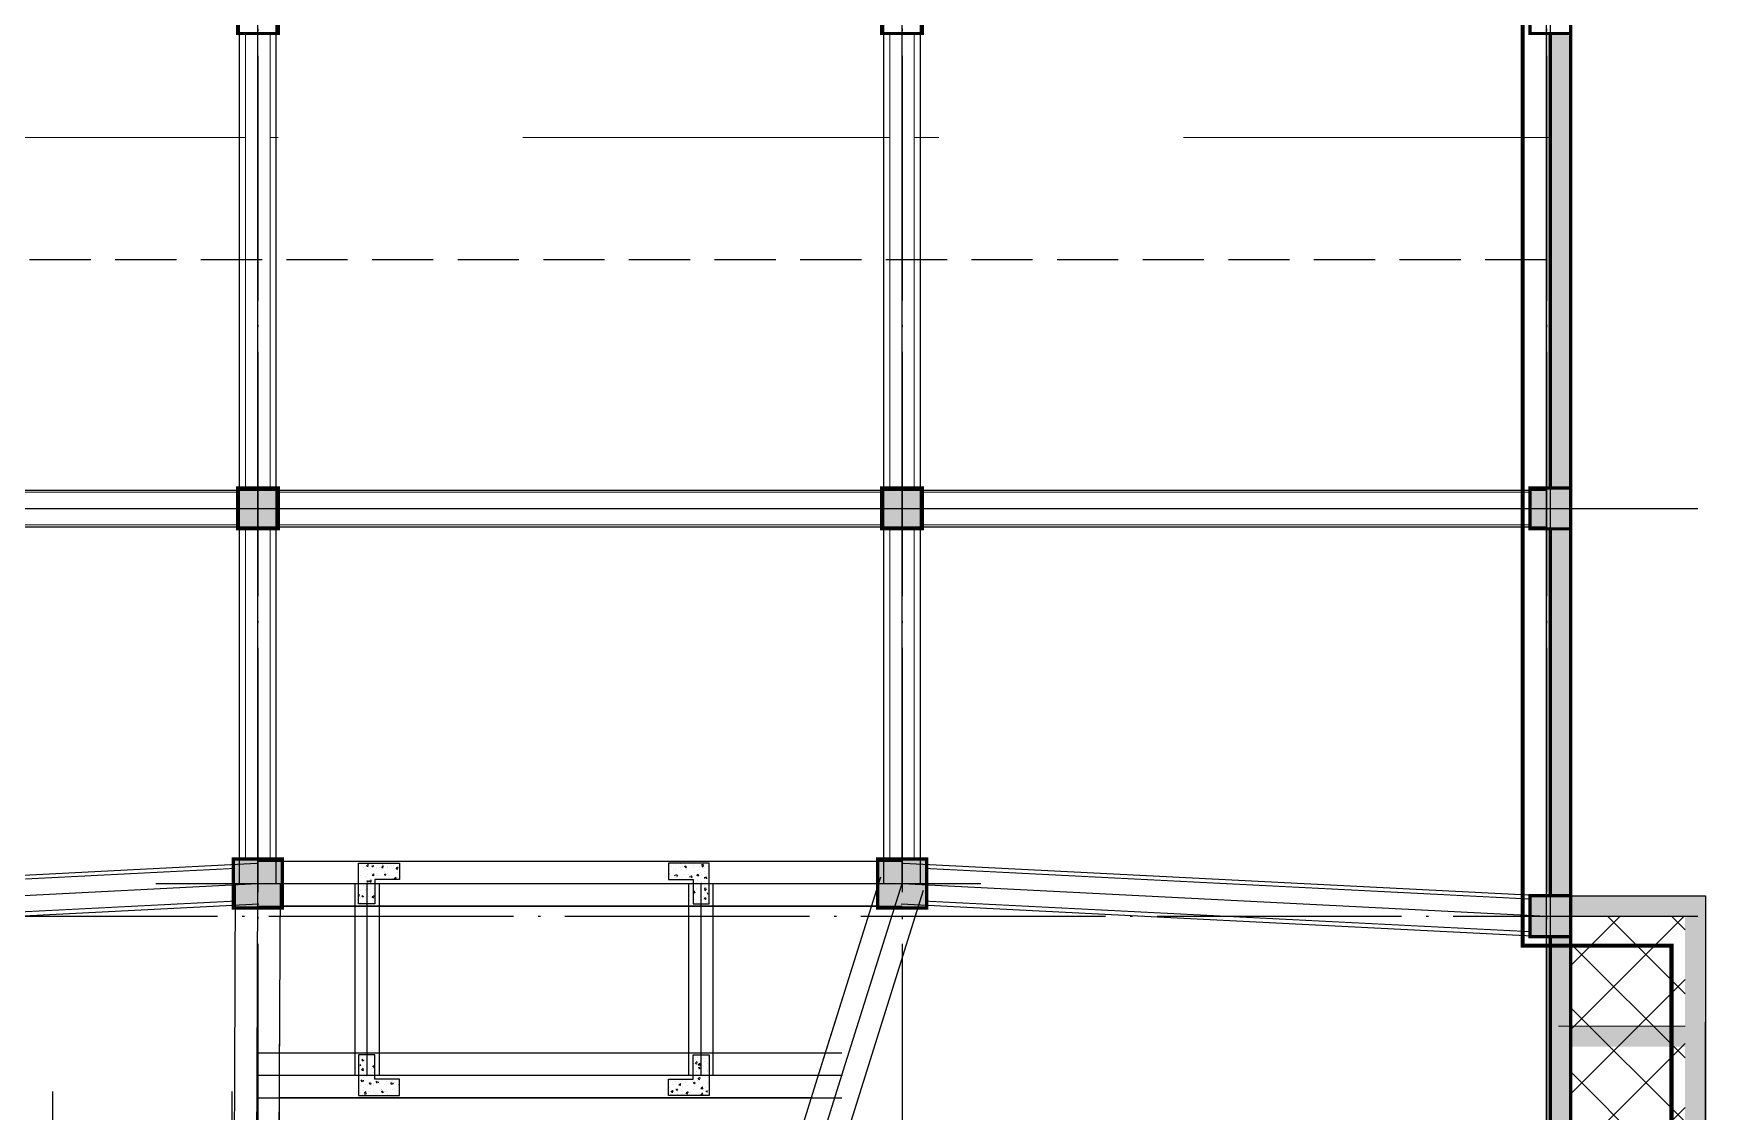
# Model space of a CAD drawing. Extents: x 290727 to 13733020, y 1731457 to 3643100.
# Drawn here: x 698425 to 718977, y 2211685 to 2224905 of the extents above; entities that cross this region are included whole.
import ezdxf

# ---------------------------------------------------------------- set-up
doc = ezdxf.new("R2010")
doc.units = 0
doc.header["$LTSCALE"] = 10
doc.header["$PDSIZE"] = 0.5
for name, pattern in [('DASH', [0.35, 0.25, -0.1]), ('DASHED', [0.75, 0.5, -0.25]), ('DOTE', [2.42, 2, -0.2, 0.02, -0.2]), ('虚线', [750, 450, -300])]:
    doc.linetypes.add(name, pattern=pattern)
doc.layers.get('0').update_dxf_attribs({"linetype": 'CONTINUOUS'})
for name, color, linetype in [('-A-车行道路', 8, 'CONTINUOUS'), ('BEAM_DASH', 144, 'DASHED'), ('COLU', 2, 'CONTINUOUS'), ('COLUMN', 9, 'CONTINUOUS'), ('DOTE', 8, 'DOTE'), ('PUB_HATCH', 8, 'CONTINUOUS'), ('WALL', 255, 'CONTINUOUS'), ('作业图', 4, 'CONTINUOUS'), ('填充', 8, 'CONTINUOUS'), ('文字', 4, 'CONTINUOUS'), ('梁上柱', 40, 'CONTINUOUS'), ('防火分区示意线', 4, 'CONTINUOUS')]:
    doc.layers.add(name, color=color, linetype=linetype)
for name, color, linetype, true_color in [('1106', 7, 'CONTINUOUS', 0x89bf5f), ('2106', 7, 'CONTINUOUS', 0x64cfcf), ('2206', 7, 'CONTINUOUS', 0x3474d4)]:
    doc.layers.add(name, color=color, linetype=linetype, true_color=true_color)
doc.layers.add('DIM_MODI', color=6, linetype='CONTINUOUS', plot=False)
doc.layers.add('人防', color=210, linetype='CONTINUOUS', lineweight=20)
doc.layers.add('板加腋边线', color=253, linetype='虚线', lineweight=18)
doc.layers.get('0').off()

# ---------------------------------------------------------------- blocks, each defined once
blk = doc.blocks.new('A$C55C93FC2')
at = {"layer": 'DOTE', "linetype": 'DOTE', "ltscale": 150}
for p, q in [((216248.6, 127235.5), (216248.6, 82642.4)), ((224148.6, 127235.5), (224148.6, 82642.4)), ((232048.6, 127235.5), (232048.6, 82642.4)), ((107484.1, 92642.4), (252290.8, 92642.4)), ((107484.1, 87642.4), (252290.8, 87642.4))]:
    blk.add_line(p, q, dxfattribs=at)
blk = doc.blocks.new('_FZH')
blk.add_lwpolyline([(-0.5, -0.5), (0.5, -0.5), (0.5, 0.5), (-0.5, 0.5)], close=True)
at = {"layer": 'PUB_HATCH'}
blk.add_solid([(-0.5, -0.5), (0.5, -0.5), (-0.5, 0.5), (0.5, 0.5)], dxfattribs=at)
blk = doc.blocks.new('车库建筑作业图')
at = {"layer": 'PUB_HATCH', "linetype": 'Continuous'}
for points in [[(717277, 2225180), (717277, 2224905), (716977, 2224905), (716977, 2219330), (717277, 2219330)], [(717277, 2218830), (716977, 2218830), (716977, 2214330), (717277, 2214330), (717277, 2214030), (717277, 2214030)], [(718927, 2214329), (718677, 2214079), (718677, 2212729), (718760, 2212579), (718927, 2212529)], [(717277, 2214030), (717277, 2213830), (716977, 2213830), (716977, 2211280), (717277, 2211280), (717277, 2214030)], [(718760, 2212579), (718677, 2212479), (718677, 2211129), (718927, 2210879), (718927, 2212529)]]:
    blk.add_hatch(color=256, dxfattribs=at).paths.add_polyline_path(points)
at = {"layer": 'PUB_HATCH'}
for points in [[(718677, 2214079), (718927, 2214329), (717127, 2214329), (717127, 2214079)], [(718760, 2212579), (718677, 2212729), (717126, 2212729), (717126, 2212479), (718677, 2212479)]]:
    blk.add_hatch(color=256, dxfattribs=at).paths.add_polyline_path(points)
at = {"layer": '填充', "linetype": 'Continuous'}
h = blk.add_hatch(dxfattribs=at)
h.set_pattern_fill('ANSI37', color=256, scale=350, style=0)
h.set_pattern_definition([(45, (0.005, -22700.4), (-392.8862, 392.8862), []), (135, (0.005, -22700.4), (-392.8862, -392.8862), [])])
h.paths.add_polyline_path([(717277, 2214079), (718677, 2214079), (718677, 2211129), (717277, 2211129)])
at = {"layer": '-A-车行道路', "linetype": 'DASH', "ltscale": 300}
blk.add_line((716977, 2222130), (689827, 2222130), dxfattribs=at)
at = {"layer": 'DIM_MODI', "linetype": 'Continuous'}
for p, q in [((717277, 2233580), (717277, 2208681)), ((717279, 2214329), (718927, 2214329)), ((718927, 2214329), (718924, 2210879))]:
    blk.add_line(p, q, dxfattribs=at)
at = {"layer": 'DOTE', "ltscale": 150}
blk.add_line((699924, 2214480), (710040, 2214480), dxfattribs=at)
at = {"layer": 'DOTE', "linetype": 'Continuous'}
for p, q in [((698662, 2207530), (698662, 2211930)), ((700862, 2207530), (700862, 2211930))]:
    blk.add_line(p, q, dxfattribs=at)
at = {"layer": 'WALL', "linetype": 'Continuous'}
for p, q in [((716977, 2219330), (716977, 2224905)), ((717277, 2219330), (717277, 2224905)), ((716977, 2214330), (716977, 2218830)), ((717277, 2214030), (717277, 2218830)), ((718927, 2214329), (718927, 2212529)), ((717277, 2211280), (717277, 2214030)), ((716977, 2211280), (716977, 2213830)), ((718927, 2212529), (718927, 2210879))]:
    blk.add_line(p, q, dxfattribs=at)
at = {"layer": '人防'}
for p, q in [((718927, 2214329), (717127, 2214329)), ((718677, 2212729), (717126, 2212729))]:
    blk.add_line(p, q, dxfattribs=at)
at = {"layer": '防火分区示意线', "color": 5, "linetype": 'DASH', "ltscale": 300, "const_width": 50, "elevation": -2}
blk.add_lwpolyline([(716687, 2237178), (716687, 2213718), (718511, 2213718), (718511, 2211278), (716687, 2211278), (716687, 2210928), (716687, 2208928), (706349, 2208928), (706349, 2210254), (706349, 2211328), (703149, 2211328), (702174, 2211328), (700549, 2211328), (700549, 2208928), (693949, 2208928), (693949, 2203028), (701149, 2203028), (701149, 2197428), (725523, 2197428), (725523, 2196128), (720199, 2196128), (720199, 2191679)], dxfattribs=at)
at = {"layer": 'COLUMN', "linetype": 'Continuous', "rotation": 270}
for p, xscale, yscale, zscale in [((701177, 2219080), 500, 500, 500), ((709077, 2219080), 500, 500, 500), ((717027, 2219080), 500, 500, 500), ((701177, 2214480), 600, 600, 600), ((709077, 2214480), 600, 600, 600), ((717027, 2214080), 500, 500, 500)]:
    blk.add_blockref('_FZH', p, dxfattribs=dict(at, xscale=xscale, yscale=yscale, zscale=zscale))
at = {"layer": '文字', "linetype": 'Continuous'}
blk.add_blockref('A$C55C93FC2', (484928, 2126437), dxfattribs=at)
blk = doc.blocks.new('人防-l')
at = {"layer": '2106'}
for points in [[(853319, -914034), (852819, -914034), (852819, -914534), (853319, -914534)], [(861219, -914034), (860719, -914034), (860719, -914534), (861219, -914534)], [(869169, -914034), (868669, -914034), (868669, -914534), (869169, -914534)], [(853369, -918584), (852769, -918584), (852769, -919184), (853369, -919184)], [(861269, -918584), (860669, -918584), (860669, -919184), (861269, -919184)], [(869169, -919034), (868669, -919034), (868669, -919534), (869169, -919534)]]:
    blk.add_hatch(color=0, dxfattribs=at).paths.add_polyline_path(points)
at = {"color": 0}
for p, q in [((853069, -914284), (853069, -908184)), ((860969, -914284), (860969, -908184)), ((868869, -914284), (868869, -908184)), ((845169, -914284), (853069, -914284)), ((853069, -914284), (860969, -914284)), ((853069, -918884), (853069, -914284)), ((860969, -918884), (860969, -914284)), ((860969, -914284), (868869, -914284)), ((868869, -919284), (868869, -914284)), ((845169, -919284), (853069, -918884)), ((853059, -921234), (853069, -918884)), ((853069, -918884), (854410, -918884)), ((854410, -918884), (858503, -918884)), ((854410, -921234), (854410, -918884)), ((858503, -918884), (860969, -918884)), ((858503, -921234), (858503, -918884)), ((860231, -921234), (860969, -918884)), ((860969, -918884), (868869, -919284)), ((868869, -922434), (868869, -919284)), ((853054, -922434), (853059, -921234)), ((853059, -921234), (854410, -921234)), ((854410, -921234), (858503, -921234)), ((858503, -921234), (860231, -921234)), ((859854, -922434), (860231, -921234))]:
    blk.add_line(p, q, dxfattribs=at)
for p in [(853069, -914284), (860969, -914284), (868869, -914284), (853069, -918884), (854410, -918884), (858503, -918884), (860969, -918884), (868869, -919284), (853059, -921234), (854410, -921234), (858503, -921234), (860231, -921234)]:
    blk.add_point(p, dxfattribs=at)
at = {"layer": '1106', "color": 0}
for p, q in [((868919, -914284), (868919, -908184)), ((869169, -914284), (869169, -908184)), ((868919, -919284), (868919, -914284)), ((869169, -919284), (869169, -914284)), ((868919, -922434), (868919, -919284)), ((869169, -922434), (869169, -919284))]:
    blk.add_line(p, q, dxfattribs=at)
at = {"layer": '2106', "color": 0, "linetype": 'Continuous'}
for points in [[(853319, -914034), (852819, -914034), (852819, -914534), (853319, -914534)], [(861219, -914034), (860719, -914034), (860719, -914534), (861219, -914534)], [(869169, -914034), (868669, -914034), (868669, -914534), (869169, -914534)], [(853369, -918584), (852769, -918584), (852769, -919184), (853369, -919184)], [(861269, -918584), (860669, -918584), (860669, -919184), (861269, -919184)], [(869169, -919034), (868669, -919034), (868669, -919534), (869169, -919534)]]:
    blk.add_lwpolyline(points, close=True, dxfattribs=at)
at = {"layer": '2206', "color": 0}
for p, q in [((852844, -914284), (852844, -908184)), ((852844, -914284), (852844, -908184)), ((853294, -914284), (853294, -908184)), ((860744, -914284), (860744, -908184)), ((860744, -914284), (860744, -908184)), ((861194, -914284), (861194, -908184)), ((845169, -914059), (853069, -914059)), ((845169, -914059), (853069, -914059)), ((853069, -914059), (860969, -914059)), ((853069, -914059), (860969, -914059)), ((860969, -914059), (868869, -914059)), ((860969, -914059), (868869, -914059)), ((852844, -918884), (852844, -914284)), ((852844, -918884), (852844, -914284)), ((853294, -918884), (853294, -914284)), ((860744, -918884), (860744, -914284)), ((860744, -918884), (860744, -914284)), ((861194, -918884), (861194, -914284)), ((845169, -914509), (853069, -914509)), ((853069, -914509), (860969, -914509)), ((860969, -914509), (868869, -914509)), ((845156, -919034), (853056, -918634)), ((845156, -919034), (853056, -918634)), ((853069, -918609), (854410, -918609)), ((853069, -918609), (854410, -918609)), ((854410, -918609), (858503, -918609)), ((854410, -918609), (858503, -918609)), ((858503, -918609), (860969, -918609)), ((858503, -918609), (860969, -918609)), ((860981, -918634), (868881, -919034)), ((860981, -918634), (868881, -919034)), ((859969, -921151), (860706, -918801)), ((859969, -921151), (860706, -918801)), ((852784, -921233), (852794, -918883)), ((852784, -921233), (852794, -918883)), ((853334, -921235), (853344, -918885)), ((854260, -921234), (854260, -918884)), ((854260, -921234), (854260, -918884)), ((854560, -921234), (854560, -918884)), ((858353, -921234), (858353, -918884)), ((858353, -921234), (858353, -918884)), ((858653, -921234), (858653, -918884)), ((860493, -921316), (861231, -918966)), ((845181, -919533), (853081, -919133)), ((853069, -919159), (854410, -919159)), ((854410, -919159), (858503, -919159)), ((858503, -919159), (860969, -919159)), ((860956, -919133), (868856, -919533)), ((853059, -920959), (854410, -920959)), ((853059, -920959), (854410, -920959)), ((854410, -920959), (858503, -920959)), ((854410, -920959), (858503, -920959)), ((858503, -920959), (860231, -920959)), ((858503, -920959), (860231, -920959)), ((852779, -922434), (852784, -921234)), ((852779, -922434), (852784, -921234)), ((853329, -922434), (853334, -921234)), ((859592, -922351), (859969, -921151)), ((859592, -922351), (859969, -921151)), ((860117, -922516), (860493, -921316)), ((853059, -921509), (854410, -921509)), ((854410, -921509), (858503, -921509)), ((858503, -921509), (860231, -921509))]:
    blk.add_line(p, q, dxfattribs=at)
blk = doc.blocks.new('梁图-10.22')
at = {"layer": 'BEAM_DASH', "color": 0, "lineweight": 18}
for p, q in [((-1409710, 269133), (-1409710, 263558)), ((-1409410, 263558), (-1409410, 269133)), ((-1401810, 269133), (-1401810, 263558)), ((-1401510, 263558), (-1401510, 269133)), ((-1409810, 263508), (-1417210, 263508)), ((-1401910, 263508), (-1409310, 263508)), ((-1393960, 263508), (-1401410, 263508)), ((-1417210, 263108), (-1409810, 263108)), ((-1409310, 263108), (-1401910, 263108)), ((-1401410, 263108), (-1393960, 263108)), ((-1409710, 263058), (-1409710, 259008)), ((-1409410, 259008), (-1409410, 263058)), ((-1401810, 263058), (-1401810, 259008)), ((-1401510, 259008), (-1401510, 263058)), ((-1408219, 258983), (-1409260, 258983)), ((-1404125, 258983), (-1408219, 258983)), ((-1401960, 258983), (-1404125, 258983)), ((-1409860, 258893), (-1417210, 258521)), ((-1393960, 258518), (-1401360, 258893)), ((-1401990, 258573), (-1402660, 256440)), ((-1417210, 258120), (-1409860, 258492)), ((-1409836, 258408), (-1409844, 256359)), ((-1409294, 256357), (-1409286, 258408)), ((-1409260, 258433), (-1408219, 258433)), ((-1408369, 258433), (-1408369, 256633)), ((-1408219, 258433), (-1404125, 258433)), ((-1408069, 256633), (-1408069, 258433)), ((-1404275, 258433), (-1404275, 256633)), ((-1404125, 258433), (-1401960, 258433)), ((-1403975, 256633), (-1403975, 258433)), ((-1402135, 256275), (-1401466, 258408)), ((-1401360, 258492), (-1393960, 258118)), ((-1408369, 256633), (-1409293, 256633)), ((-1404275, 256633), (-1408069, 256633)), ((-1402599, 256633), (-1403975, 256633)), ((-1409844, 256359), (-1409848, 255608)), ((-1409299, 255258), (-1409294, 256357)), ((-1402660, 256440), (-1402921, 255608)), ((-1409296, 256083), (-1408219, 256083)), ((-1408219, 256083), (-1404125, 256083)), ((-1404125, 256083), (-1402772, 256083)), ((-1402423, 255358), (-1402135, 256275))]:
    blk.add_line(p, q, dxfattribs=at)
at = {"layer": 'COLU', "color": 0, "const_width": 40}
for points in [[(-1409310, 269683), (-1409810, 269683), (-1409810, 269133), (-1409310, 269133)], [(-1401410, 269683), (-1401910, 269683), (-1401910, 269133), (-1401410, 269133)], [(-1393460, 269683), (-1393960, 269683), (-1393960, 269133), (-1393460, 269133)], [(-1409310, 263558), (-1409810, 263558), (-1409810, 263058), (-1409310, 263058)], [(-1401410, 263558), (-1401910, 263558), (-1401910, 263058), (-1401410, 263058)], [(-1393460, 263558), (-1393960, 263558), (-1393960, 263058), (-1393460, 263058)], [(-1409260, 259008), (-1409860, 259008), (-1409860, 258408), (-1409260, 258408)], [(-1401360, 259008), (-1401960, 259008), (-1401960, 258408), (-1401360, 258408)], [(-1393460, 258558), (-1393960, 258558), (-1393960, 258058), (-1393460, 258058)]]:
    blk.add_lwpolyline(points, close=True, dxfattribs=at)
at = {"layer": 'WALL', "color": 0, "const_width": 40}
for points in [[(-1393710, 269133), (-1393710, 263558)], [(-1393460, 263558), (-1393460, 269133)], [(-1393710, 263058), (-1393710, 258558)], [(-1393460, 258558), (-1393460, 263058)], [(-1393710, 258058), (-1393710, 255508)], [(-1393460, 255508), (-1393460, 258058)]]:
    blk.add_lwpolyline(points, dxfattribs=at)
at = {"layer": '板加腋边线', "color": 0, "lineweight": 18}
for p, q in [((-1409710, 267858), (-1417310, 267858)), ((-1401810, 267858), (-1409410, 267858)), ((-1393710, 267858), (-1401510, 267858))]:
    blk.add_line(p, q, dxfattribs=at)
at = {"layer": '梁上柱', "color": 0, "linetype": 'Continuous'}
for p, q in [((-1408324, 258958), (-1407824, 258958)), ((-1408324, 258458), (-1408324, 258958)), ((-1407824, 258958), (-1407824, 258758)), ((-1404524, 258958), (-1404524, 258758)), ((-1404024, 258958), (-1404524, 258958)), ((-1404384, 258958), (-1404384, 258956)), ((-1404377, 258958), (-1404383, 258952)), ((-1404096, 258958), (-1404099, 258955)), ((-1404024, 258458), (-1404024, 258958)), ((-1408305, 258801), (-1408305, 258801)), ((-1408299, 258950), (-1408299, 258950)), ((-1408259, 258906), (-1408259, 258906)), ((-1408246, 258916), (-1408246, 258916)), ((-1408234, 258794), (-1408234, 258794)), ((-1408231, 258879), (-1408231, 258879)), ((-1408227, 258921), (-1408215, 258935)), ((-1408223, 258920), (-1408207, 258919)), ((-1408217, 258882), (-1408217, 258882)), ((-1408214, 258816), (-1408214, 258816)), ((-1408204, 258929), (-1408207, 258944)), ((-1408169, 258738), (-1408172, 258753)), ((-1408165, 258827), (-1408165, 258827)), ((-1408164, 258945), (-1408164, 258945)), ((-1408161, 258923), (-1408143, 258930)), ((-1408158, 258922), (-1408146, 258913)), ((-1408158, 258808), (-1408138, 258829)), ((-1408158, 258811), (-1408136, 258807)), ((-1408156, 258826), (-1408156, 258826)), ((-1408145, 258912), (-1408140, 258928)), ((-1408136, 258805), (-1408138, 258829)), ((-1408124, 258758), (-1408124, 258458)), ((-1407824, 258758), (-1408124, 258758)), ((-1408110, 258911), (-1408110, 258911)), ((-1408104, 258812), (-1408104, 258812)), ((-1408101, 258897), (-1408101, 258897)), ((-1408101, 258836), (-1408101, 258836)), ((-1408098, 258927), (-1408098, 258927)), ((-1408079, 258810), (-1408079, 258810)), ((-1408069, 258908), (-1408069, 258908)), ((-1408045, 258905), (-1408033, 258919)), ((-1408040, 258904), (-1408025, 258903)), ((-1408035, 258936), (-1408035, 258936)), ((-1408028, 258939), (-1408028, 258939)), ((-1408022, 258913), (-1408025, 258929)), ((-1408009, 258820), (-1407992, 258827)), ((-1408008, 258852), (-1408008, 258852)), ((-1408007, 258819), (-1407994, 258811)), ((-1408005, 258848), (-1408005, 258848)), ((-1407994, 258810), (-1407989, 258825)), ((-1407975, 258905), (-1407975, 258905)), ((-1407975, 258828), (-1407975, 258828)), ((-1407972, 258913), (-1407972, 258913)), ((-1407943, 258804), (-1407943, 258804)), ((-1407938, 258948), (-1407938, 258948)), ((-1407921, 258933), (-1407921, 258933)), ((-1407912, 258769), (-1407912, 258769)), ((-1407911, 258763), (-1407911, 258763)), ((-1407893, 258933), (-1407893, 258933)), ((-1407887, 258766), (-1407867, 258787)), ((-1407887, 258769), (-1407865, 258765)), ((-1407865, 258763), (-1407867, 258787)), ((-1407863, 258889), (-1407851, 258903)), ((-1407860, 258877), (-1407860, 258877)), ((-1407858, 258888), (-1407843, 258887)), ((-1407848, 258778), (-1407848, 258778)), ((-1407847, 258763), (-1407847, 258763)), ((-1407845, 258869), (-1407845, 258869)), ((-1407840, 258897), (-1407843, 258913)), ((-1407843, 258847), (-1407843, 258847)), ((-1407840, 258932), (-1407840, 258932)), ((-1407839, 258899), (-1407839, 258899)), ((-1404522, 258831), (-1404524, 258833)), ((-1404517, 258826), (-1404524, 258824)), ((-1404524, 258758), (-1404224, 258758)), ((-1404491, 258919), (-1404491, 258919)), ((-1404468, 258803), (-1404468, 258803)), ((-1404465, 258888), (-1404465, 258888)), ((-1404463, 258866), (-1404463, 258866)), ((-1404449, 258816), (-1404446, 258801)), ((-1404437, 258885), (-1404437, 258885)), ((-1404419, 258812), (-1404434, 258814)), ((-1404434, 258779), (-1404434, 258779)), ((-1404416, 258811), (-1404428, 258796)), ((-1404428, 258788), (-1404428, 258788)), ((-1404377, 258903), (-1404377, 258903)), ((-1404370, 258787), (-1404370, 258787)), ((-1404367, 258879), (-1404367, 258879)), ((-1404355, 258914), (-1404355, 258914)), ((-1404338, 258821), (-1404338, 258821)), ((-1404335, 258906), (-1404335, 258906)), ((-1404323, 258922), (-1404328, 258907)), ((-1404304, 258908), (-1404322, 258901)), ((-1404309, 258913), (-1404321, 258922)), ((-1404304, 258888), (-1404304, 258888)), ((-1404302, 258879), (-1404302, 258879)), ((-1404280, 258814), (-1404280, 258814)), ((-1404267, 258800), (-1404264, 258785)), ((-1404237, 258797), (-1404252, 258798)), ((-1404233, 258795), (-1404246, 258780)), ((-1404228, 258928), (-1404228, 258928)), ((-1404224, 258758), (-1404224, 258458)), ((-1404220, 258908), (-1404220, 258908)), ((-1404219, 258758), (-1404219, 258758)), ((-1404210, 258808), (-1404210, 258808)), ((-1404209, 258756), (-1404209, 258756)), ((-1404206, 258840), (-1404206, 258840)), ((-1404203, 258925), (-1404203, 258925)), ((-1404172, 258820), (-1404177, 258804)), ((-1404157, 258811), (-1404170, 258820)), ((-1404152, 258806), (-1404170, 258799)), ((-1404166, 258874), (-1404166, 258874)), ((-1404143, 258909), (-1404143, 258909)), ((-1404131, 258839), (-1404131, 258839)), ((-1404095, 258936), (-1404118, 258939)), ((-1404115, 258938), (-1404113, 258914)), ((-1404114, 258821), (-1404114, 258821)), ((-1404092, 258930), (-1404112, 258910)), ((-1404085, 258785), (-1404082, 258769)), ((-1404084, 258902), (-1404084, 258902)), ((-1404081, 258772), (-1404081, 258772)), ((-1404080, 258953), (-1404080, 258953)), ((-1404077, 258857), (-1404077, 258857)), ((-1404074, 258941), (-1404074, 258941)), ((-1404071, 258783), (-1404071, 258783)), ((-1404055, 258781), (-1404070, 258782)), ((-1404051, 258779), (-1404063, 258764)), ((-1404050, 258829), (-1404050, 258829)), ((-1404047, 258921), (-1404047, 258921)), ((-1404031, 258868), (-1404031, 258868)), ((-1408324, 258553), (-1408319, 258553)), ((-1408316, 258562), (-1408319, 258578)), ((-1408314, 258557), (-1408314, 258557)), ((-1408299, 258627), (-1408299, 258627)), ((-1408285, 258554), (-1408267, 258561)), ((-1408282, 258553), (-1408269, 258545)), ((-1408269, 258544), (-1408264, 258559)), ((-1408264, 258686), (-1408264, 258686)), ((-1408240, 258625), (-1408240, 258625)), ((-1408237, 258710), (-1408237, 258710)), ((-1408235, 258635), (-1408235, 258635)), ((-1408232, 258727), (-1408232, 258727)), ((-1408223, 258739), (-1408205, 258745)), ((-1408220, 258737), (-1408207, 258729)), ((-1408218, 258561), (-1408218, 258561)), ((-1408210, 258652), (-1408210, 258652)), ((-1408208, 258712), (-1408208, 258712)), ((-1408207, 258728), (-1408202, 258743)), ((-1408206, 258548), (-1408206, 258548)), ((-1408192, 258730), (-1408180, 258744)), ((-1408187, 258729), (-1408172, 258728)), ((-1408179, 258551), (-1408179, 258551)), ((-1408168, 258735), (-1408168, 258735)), ((-1408157, 258539), (-1408145, 258553)), ((-1408139, 258648), (-1408139, 258648)), ((-1408134, 258546), (-1408137, 258562)), ((-1408128, 258680), (-1408128, 258680)), ((-1404219, 258627), (-1404224, 258630)), ((-1404214, 258622), (-1404224, 258618)), ((-1404202, 258605), (-1404217, 258607)), ((-1404216, 258744), (-1404216, 258744)), ((-1404215, 258587), (-1404215, 258587)), ((-1404212, 258671), (-1404212, 258671)), ((-1404198, 258604), (-1404210, 258589)), ((-1404184, 258643), (-1404184, 258643)), ((-1404184, 258629), (-1404184, 258629)), ((-1404181, 258721), (-1404181, 258721)), ((-1404131, 258609), (-1404131, 258609)), ((-1404117, 258729), (-1404117, 258729)), ((-1404090, 258550), (-1404090, 258550)), ((-1404087, 258603), (-1404087, 258603)), ((-1404084, 258687), (-1404084, 258687)), ((-1404062, 258646), (-1404084, 258650)), ((-1404082, 258649), (-1404079, 258625)), ((-1404081, 258632), (-1404081, 258632)), ((-1404080, 258738), (-1404080, 258738)), ((-1404059, 258641), (-1404078, 258620)), ((-1404049, 258638), (-1404049, 258638)), ((-1404049, 258593), (-1404046, 258578)), ((-1404024, 258590), (-1404035, 258591)), ((-1404024, 258578), (-1404028, 258573)), ((-1404024, 258706), (-1404025, 258702)), ((-1408124, 258458), (-1408324, 258458)), ((-1408305, 258479), (-1408305, 258479)), ((-1408302, 258535), (-1408302, 258535)), ((-1408243, 258540), (-1408243, 258540)), ((-1408157, 258505), (-1408157, 258505)), ((-1408152, 258538), (-1408137, 258537)), ((-1408124, 258521), (-1408124, 258521)), ((-1408124, 258519), (-1408124, 258519)), ((-1404224, 258458), (-1404024, 258458)), ((-1404218, 258502), (-1404218, 258502)), ((-1404180, 258479), (-1404180, 258479)), ((-1404132, 258517), (-1404132, 258517)), ((-1404090, 258518), (-1404090, 258518)), ((-1404082, 258533), (-1404087, 258518)), ((-1404067, 258525), (-1404080, 258533)), ((-1404063, 258520), (-1404080, 258513)), ((-1404071, 258462), (-1404071, 258462)), ((-1404061, 258463), (-1404061, 258463)), ((-1404044, 258474), (-1404044, 258474)), ((-1408124, 256608), (-1408324, 256608)), ((-1408324, 256608), (-1408324, 256108)), ((-1408324, 256488), (-1408320, 256493)), ((-1408303, 256592), (-1408303, 256592)), ((-1408299, 256472), (-1408301, 256488)), ((-1408287, 256603), (-1408287, 256603)), ((-1408285, 256546), (-1408267, 256553)), ((-1408281, 256541), (-1408268, 256533)), ((-1408277, 256604), (-1408277, 256604)), ((-1408266, 256533), (-1408261, 256548)), ((-1408258, 256548), (-1408258, 256548)), ((-1408257, 256516), (-1408257, 256516)), ((-1408216, 256548), (-1408216, 256548)), ((-1408168, 256587), (-1408168, 256587)), ((-1408130, 256564), (-1408130, 256564)), ((-1408124, 256308), (-1408124, 256608)), ((-1404224, 256608), (-1404024, 256608)), ((-1404224, 256308), (-1404224, 256608)), ((-1404215, 256504), (-1404215, 256504)), ((-1404196, 256500), (-1404184, 256515)), ((-1404191, 256500), (-1404176, 256498)), ((-1404173, 256508), (-1404176, 256524)), ((-1404171, 256570), (-1404171, 256570)), ((-1404161, 256483), (-1404141, 256504)), ((-1404153, 256523), (-1404153, 256523)), ((-1404138, 256479), (-1404141, 256503)), ((-1404133, 256538), (-1404133, 256538)), ((-1404089, 256531), (-1404089, 256531)), ((-1404067, 256529), (-1404067, 256529)), ((-1404042, 256504), (-1404042, 256504)), ((-1404039, 256589), (-1404039, 256589)), ((-1404024, 256608), (-1404024, 256108)), ((-1408324, 256476), (-1408313, 256475)), ((-1408324, 256360), (-1408323, 256364)), ((-1408299, 256428), (-1408299, 256428)), ((-1408297, 256287), (-1408284, 256302)), ((-1408293, 256285), (-1408278, 256284)), ((-1408289, 256425), (-1408269, 256446)), ((-1408286, 256420), (-1408263, 256416)), ((-1408277, 256283), (-1408277, 256283)), ((-1408266, 256417), (-1408269, 256441)), ((-1408268, 256328), (-1408268, 256328)), ((-1408267, 256434), (-1408267, 256434)), ((-1408267, 256294), (-1408267, 256294)), ((-1408263, 256281), (-1408266, 256297)), ((-1408264, 256378), (-1408264, 256378)), ((-1408261, 256463), (-1408261, 256463)), ((-1408231, 256337), (-1408231, 256337)), ((-1408217, 256457), (-1408217, 256457)), ((-1408167, 256345), (-1408167, 256345)), ((-1408164, 256437), (-1408164, 256437)), ((-1408164, 256423), (-1408164, 256423)), ((-1408150, 256462), (-1408137, 256477)), ((-1408146, 256460), (-1408131, 256459)), ((-1408139, 256310), (-1408139, 256310)), ((-1408136, 256395), (-1408136, 256395)), ((-1408134, 256444), (-1408124, 256448)), ((-1408133, 256479), (-1408133, 256479)), ((-1408132, 256322), (-1408132, 256322)), ((-1408129, 256439), (-1408124, 256436)), ((-1408129, 256308), (-1408129, 256308)), ((-1407824, 256308), (-1408124, 256308)), ((-1408114, 256271), (-1408102, 256286)), ((-1407914, 256287), (-1407914, 256287)), ((-1407824, 256108), (-1407824, 256308)), ((-1404524, 256308), (-1404224, 256308)), ((-1404524, 256108), (-1404524, 256308)), ((-1404522, 256301), (-1404522, 256301)), ((-1404504, 256291), (-1404504, 256291)), ((-1404447, 256301), (-1404447, 256301)), ((-1404369, 256285), (-1404369, 256285)), ((-1404309, 256300), (-1404309, 256300)), ((-1404223, 256331), (-1404223, 256331)), ((-1404219, 256422), (-1404219, 256422)), ((-1404182, 256408), (-1404182, 256408)), ((-1404180, 256316), (-1404180, 256316)), ((-1404177, 256401), (-1404177, 256401)), ((-1404174, 256485), (-1404174, 256485)), ((-1404164, 256297), (-1404164, 256297)), ((-1404161, 256485), (-1404138, 256482)), ((-1404161, 256309), (-1404149, 256324)), ((-1404157, 256448), (-1404139, 256455)), ((-1404156, 256431), (-1404156, 256431)), ((-1404156, 256309), (-1404141, 256307)), ((-1404155, 256447), (-1404142, 256438)), ((-1404142, 256438), (-1404136, 256453)), ((-1404138, 256317), (-1404141, 256333)), ((-1404129, 256374), (-1404129, 256374)), ((-1404126, 256343), (-1404126, 256343)), ((-1404077, 256378), (-1404077, 256378)), ((-1404060, 256443), (-1404060, 256443)), ((-1404048, 256335), (-1404048, 256335)), ((-1404047, 256403), (-1404047, 256403)), ((-1404045, 256420), (-1404045, 256420)), ((-1408324, 256108), (-1407824, 256108)), ((-1408317, 256198), (-1408317, 256198)), ((-1408301, 256145), (-1408301, 256145)), ((-1408298, 256236), (-1408298, 256236)), ((-1408273, 256125), (-1408273, 256125)), ((-1408270, 256209), (-1408270, 256209)), ((-1408268, 256112), (-1408268, 256112)), ((-1408264, 256164), (-1408264, 256164)), ((-1408256, 256136), (-1408236, 256156)), ((-1408252, 256130), (-1408230, 256127)), ((-1408251, 256108), (-1408249, 256111)), ((-1408232, 256128), (-1408235, 256152)), ((-1408234, 256245), (-1408234, 256245)), ((-1408216, 256227), (-1408216, 256227)), ((-1408205, 256157), (-1408205, 256157)), ((-1408195, 256260), (-1408178, 256267)), ((-1408191, 256255), (-1408178, 256246)), ((-1408182, 256192), (-1408182, 256192)), ((-1408176, 256246), (-1408171, 256262)), ((-1408145, 256141), (-1408145, 256141)), ((-1408142, 256226), (-1408142, 256226)), ((-1408138, 256257), (-1408138, 256257)), ((-1408128, 256158), (-1408128, 256158)), ((-1408119, 256138), (-1408119, 256138)), ((-1408111, 256269), (-1408096, 256268)), ((-1408081, 256265), (-1408084, 256281)), ((-1408068, 256252), (-1408068, 256252)), ((-1408046, 256186), (-1408046, 256186)), ((-1408044, 256178), (-1408044, 256178)), ((-1408044, 256158), (-1408026, 256164)), ((-1408039, 256153), (-1408027, 256144)), ((-1408025, 256144), (-1408020, 256159)), ((-1408013, 256160), (-1408013, 256160)), ((-1408010, 256245), (-1408010, 256245)), ((-1407993, 256152), (-1407993, 256152)), ((-1407981, 256187), (-1407981, 256187)), ((-1407977, 256279), (-1407977, 256279)), ((-1407971, 256163), (-1407971, 256163)), ((-1407971, 256108), (-1407965, 256114)), ((-1407964, 256108), (-1407964, 256110)), ((-1407932, 256255), (-1407920, 256270)), ((-1407929, 256253), (-1407914, 256252)), ((-1407920, 256278), (-1407920, 256278)), ((-1407911, 256181), (-1407911, 256181)), ((-1407899, 256249), (-1407902, 256265)), ((-1407884, 256199), (-1407884, 256199)), ((-1407883, 256178), (-1407883, 256178)), ((-1407880, 256263), (-1407880, 256263)), ((-1407857, 256147), (-1407857, 256147)), ((-1407830, 256240), (-1407824, 256242)), ((-1407826, 256235), (-1407824, 256233)), ((-1404024, 256108), (-1404524, 256108)), ((-1404513, 256201), (-1404513, 256201)), ((-1404512, 256131), (-1404512, 256131)), ((-1404500, 256127), (-1404500, 256127)), ((-1404490, 256150), (-1404478, 256165)), ((-1404485, 256150), (-1404470, 256148)), ((-1404467, 256158), (-1404470, 256174)), ((-1404461, 256246), (-1404461, 256246)), ((-1404445, 256113), (-1404445, 256113)), ((-1404442, 256197), (-1404442, 256197)), ((-1404439, 256282), (-1404439, 256282)), ((-1404432, 256182), (-1404415, 256189)), ((-1404430, 256181), (-1404417, 256172)), ((-1404420, 256122), (-1404420, 256122)), ((-1404418, 256155), (-1404418, 256155)), ((-1404417, 256171), (-1404412, 256187)), ((-1404398, 256236), (-1404378, 256256)), ((-1404398, 256238), (-1404376, 256234)), ((-1404376, 256232), (-1404379, 256256)), ((-1404365, 256121), (-1404365, 256121)), ((-1404364, 256157), (-1404364, 256157)), ((-1404356, 256130), (-1404356, 256130)), ((-1404353, 256222), (-1404353, 256222)), ((-1404315, 256131), (-1404315, 256131)), ((-1404313, 256271), (-1404313, 256271)), ((-1404312, 256215), (-1404312, 256215)), ((-1404308, 256134), (-1404295, 256149)), ((-1404303, 256134), (-1404288, 256132)), ((-1404289, 256230), (-1404289, 256230)), ((-1404285, 256142), (-1404288, 256158)), ((-1404282, 256149), (-1404282, 256149)), ((-1404260, 256143), (-1404260, 256143)), ((-1404233, 256279), (-1404233, 256279)), ((-1404229, 256115), (-1404229, 256115)), ((-1404219, 256264), (-1404201, 256271)), ((-1404216, 256263), (-1404204, 256254)), ((-1404216, 256182), (-1404216, 256182)), ((-1404203, 256253), (-1404198, 256269)), ((-1404193, 256243), (-1404193, 256243)), ((-1404186, 256147), (-1404186, 256147)), ((-1404183, 256232), (-1404183, 256232)), ((-1404147, 256144), (-1404147, 256144)), ((-1404127, 256194), (-1404107, 256214)), ((-1404127, 256196), (-1404105, 256192)), ((-1404126, 256118), (-1404113, 256133)), ((-1404121, 256118), (-1404106, 256116)), ((-1404105, 256190), (-1404108, 256214)), ((-1404103, 256126), (-1404106, 256142)), ((-1404100, 256164), (-1404100, 256164)), ((-1404097, 256273), (-1404097, 256273)), ((-1404093, 256110), (-1404093, 256110)), ((-1404067, 256208), (-1404067, 256208)), ((-1404067, 256162), (-1404050, 256168)), ((-1404065, 256160), (-1404052, 256152)), ((-1404054, 256166), (-1404054, 256166)), ((-1404052, 256151), (-1404047, 256167)), ((-1404051, 256251), (-1404051, 256251)), ((-1404036, 256172), (-1404036, 256172)), ((-1404033, 256264), (-1404033, 256264))]:
    blk.add_line(p, q, dxfattribs=at)

msp = doc.modelspace()

# ---------------------------------------------------------------- block references
at = {"layer": '作业图', "color": 8, "linetype": 'ByBlock', "extrusion": (8.37508e-20, 6.90696e-07, 1)}
msp.add_blockref('梁图-10.22', (2110736, 1955772, 0), dxfattribs=at)
at = {"layer": '作业图', "linetype": 'Continuous'}
msp.add_blockref('车库建筑作业图', (0, 0), dxfattribs=at)
at = {"layer": '作业图', "color": 8, "linetype": 'ByBlock'}
msp.add_blockref('人防-l', (-151892, 3133363), dxfattribs=at)

doc.saveas('drawing.dxf')
